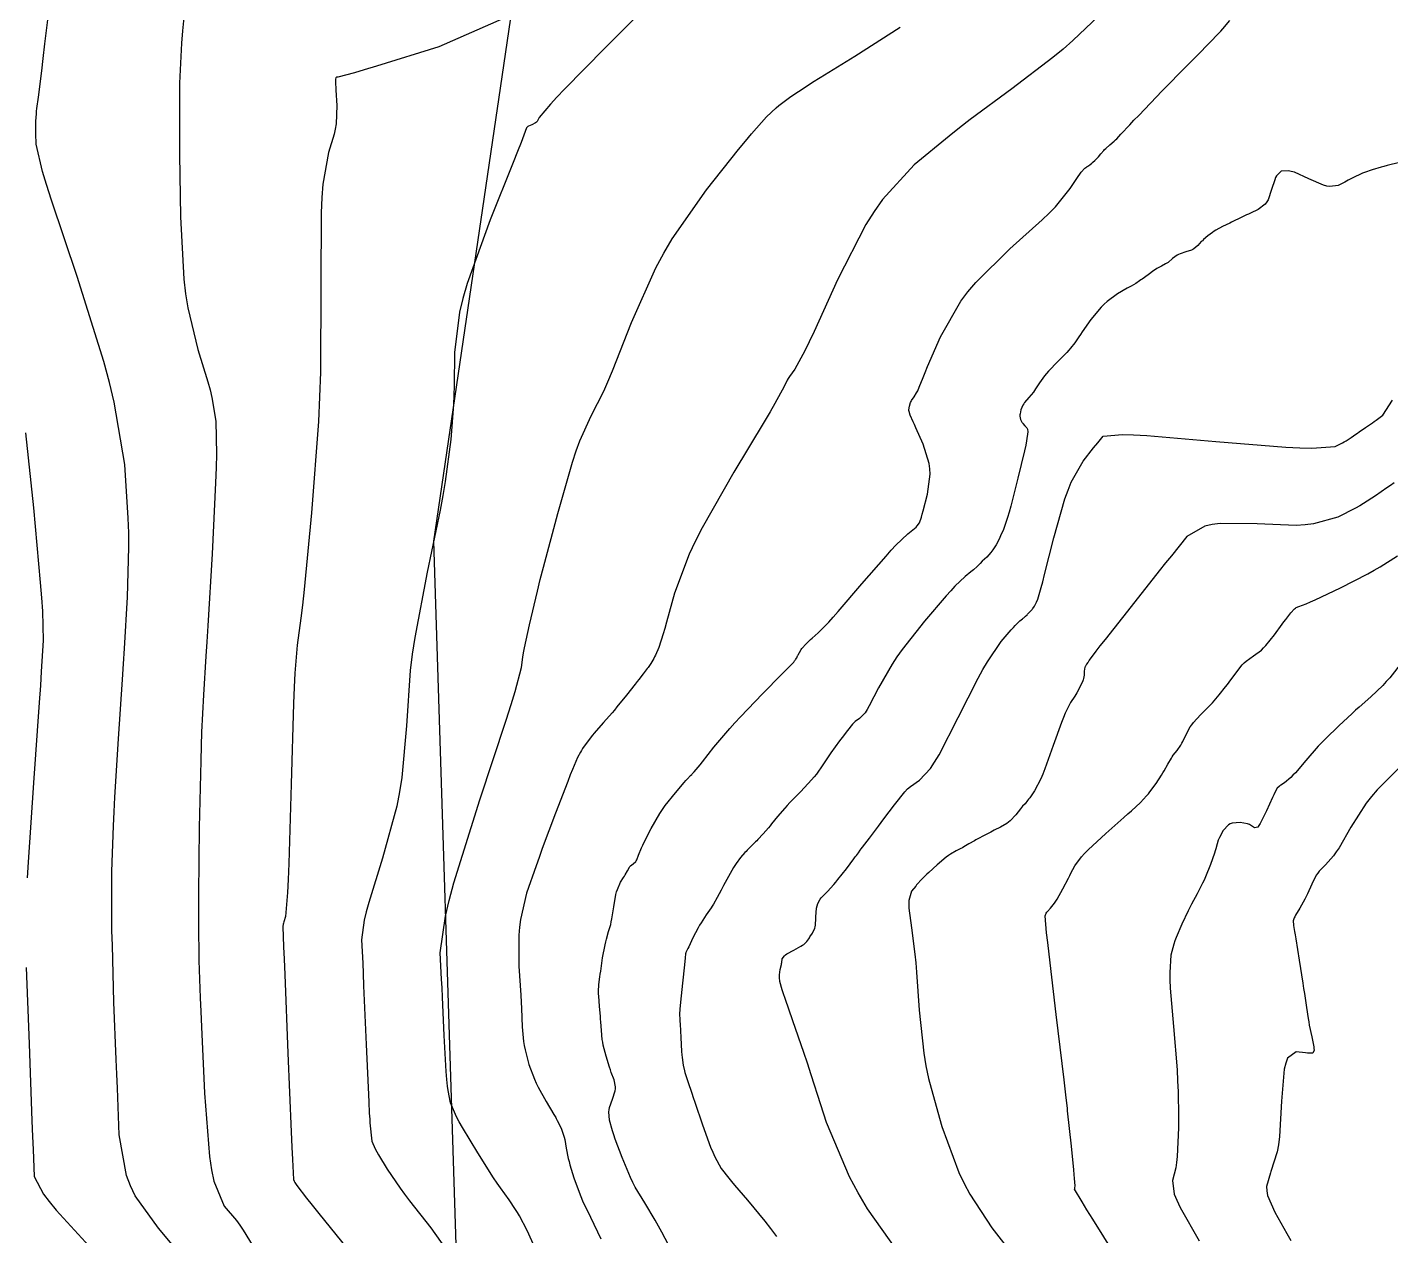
# Model space of a CAD drawing. Header units: metres. Extents: x 837117 to 838479, y 1189012 to 1191015.
# Drawn here: x 838181.6 to 838284.3, y 1190236.5 to 1190327.7 of the extents above; entities that cross this region are included whole.
import ezdxf

# ---------------------------------------------------------------- set-up
doc = ezdxf.new("R2010")
doc.units = ezdxf.units.M
doc.header["$LTSCALE"] = 0.3
for name, color, linetype in [('CORREDORVIA', 70, 'Continuous'), ('COTAS 10', 1, 'Continuous'), ('COTAS INT', 252, 'Continuous')]:
    doc.layers.add(name, color=color, linetype=linetype)

msp = doc.modelspace()

# ---------------------------------------------------------------- linework, layer by layer
at = {"layer": 'CORREDORVIA'}
msp.add_lwpolyline([(837910.68, 1191000.96), (838157.03, 1190996.19), (838237.17, 1190821.34), (838237, 1190602.88), (838240.03, 1190437.2), (838223.54, 1190366.27), (838212.2, 1190288.92), (838221.4, 1189997.88), (837954.54, 1189509.17), (837751.16, 1189231.38), (837593.19, 1189234.4), (837744.49, 1189686.61), (837750.28, 1189933.97), (837723.62, 1190051.52), (837726.09, 1190134.48), (837885.38, 1190229.43), (837983.18, 1190344.12), (837817.55, 1190502.19), (837798.03, 1190660.17), (837963.57, 1190795.98)], close=True, dxfattribs=at)
at = {"layer": 'COTAS 10'}
for points in [[(838228.13, 1190329.11), (838225.1, 1190326.09), (838222.07, 1190323.01), (838221.48, 1190322.4), (838221, 1190321.88), (838220.16, 1190320.88), (838220, 1190320.58), (838219.94, 1190320.52), (838219.88, 1190320.46), (838219.6, 1190320.32), (838219.35, 1190320.23), (838219.31, 1190320.2), (838219.27, 1190320.18), (838219.21, 1190320.1), (838218.79, 1190318.99), (838218.53, 1190318.31), (838218.2, 1190317.48), (838216.46, 1190313.15), (838214.73, 1190308.35), (838214.41, 1190307.22), (838214.15, 1190306.18), (838213.76, 1190303.15), (838213.74, 1190300.64), (838213.72, 1190299.93), (838213.69, 1190299.22), (838213.49, 1190296.58), (838213.06, 1190293.42), (838212.89, 1190292.38), (838212.68, 1190291.25), (838211.71, 1190286.58), (838210.78, 1190281.67), (838210.59, 1190280.4), (838210.44, 1190279.16), (838210.14, 1190275.01), (838209.81, 1190271.1), (838209.63, 1190270.02), (838209.42, 1190268.93), (838208.35, 1190265.01), (838207.32, 1190261.68), (838207.12, 1190260.97), (838206.97, 1190260.35), (838206.76, 1190258.86), (838206.85, 1190257.11), (838206.88, 1190256.32), (838206.92, 1190255.4), (838207.1, 1190250.98), (838207.3, 1190246.65), (838207.35, 1190245.79), (838207.38, 1190245.34), (838207.39, 1190245.07), (838207.54, 1190243.69), (838207.8, 1190243.1), (838207.92, 1190242.88), (838208.05, 1190242.64), (838208.7, 1190241.56), (838209.67, 1190240.14), (838210.01, 1190239.68), (838210.38, 1190239.19), (838211.99, 1190237.15), (838213.88, 1190234.47)], [(838248.1, 1190234.09), (838244.91, 1190238.59), (838244.2, 1190239.79), (838243.55, 1190240.98), (838241.82, 1190245.09), (838241.39, 1190246.41), (838240.66, 1190248.69), (838240.37, 1190249.55), (838240.11, 1190250.36), (838239.28, 1190252.76), (838238.69, 1190254.44), (838238.58, 1190254.78), (838238.48, 1190255.08), (838238.3, 1190255.71), (838238.27, 1190256.03), (838238.27, 1190256.13), (838238.28, 1190256.23), (838238.33, 1190256.62), (838238.41, 1190256.99), (838238.43, 1190257.08), (838238.44, 1190257.16), (838238.48, 1190257.42), (838238.64, 1190257.65), (838238.72, 1190257.72), (838238.83, 1190257.8), (838239.35, 1190258.09), (838239.89, 1190258.38), (838240.01, 1190258.45), (838240.1, 1190258.52), (838240.33, 1190258.73), (838240.48, 1190258.94), (838240.53, 1190259.01), (838240.57, 1190259.08), (838240.77, 1190259.37), (838240.93, 1190259.73), (838240.96, 1190259.85), (838240.99, 1190259.97), (838241.02, 1190260.5), (838241.03, 1190261.02), (838241.05, 1190261.14), (838241.06, 1190261.26), (838241.16, 1190261.61), (838241.34, 1190261.93), (838241.42, 1190262.02), (838241.5, 1190262.12), (838241.88, 1190262.51), (838242.36, 1190263.03), (838242.51, 1190263.2), (838242.67, 1190263.4), (838243.32, 1190264.22), (838243.87, 1190264.97), (838243.98, 1190265.11), (838244.07, 1190265.23), (838244.22, 1190265.43), (838244.36, 1190265.62), (838244.44, 1190265.73), (838244.54, 1190265.86), (838245.05, 1190266.54), (838245.73, 1190267.43), (838245.93, 1190267.7), (838246.14, 1190267.98), (838246.93, 1190269.05), (838247.73, 1190270.03), (838247.93, 1190270.24), (838248.14, 1190270.42), (838248.82, 1190270.89), (838249.66, 1190271.79), (838249.96, 1190272.26), (838250.3, 1190272.82), (838251.74, 1190275.63), (838253.24, 1190278.59), (838253.6, 1190279.25), (838253.94, 1190279.83), (838254.97, 1190281.35), (838255.73, 1190282.23), (838255.9, 1190282.41), (838256.04, 1190282.57), (838256.4, 1190282.91), (838256.6, 1190283.07), (838256.65, 1190283.11), (838256.69, 1190283.15), (838256.82, 1190283.26), (838256.93, 1190283.37), (838256.97, 1190283.41), (838257, 1190283.45), (838257.15, 1190283.59), (838257.31, 1190283.76), (838257.34, 1190283.81), (838257.38, 1190283.85), (838257.49, 1190284.03), (838257.59, 1190284.22), (838257.62, 1190284.28), (838257.65, 1190284.33), (838257.75, 1190284.56), (838258, 1190285.42), (838258.11, 1190285.87), (838258.26, 1190286.42), (838258.94, 1190289.18), (838259.79, 1190292.12), (838260.03, 1190292.78), (838260.27, 1190293.37), (838261.17, 1190294.96), (838261.95, 1190295.95), (838262.27, 1190296.35), (838262.66, 1190296.83), (838264.12, 1190296.96), (838264.95, 1190296.93), (838265.97, 1190296.88), (838271.17, 1190296.45), (838276.44, 1190296.02), (838277.5, 1190295.96), (838278.39, 1190295.93), (838280.15, 1190296.06), (838280.72, 1190296.35), (838280.85, 1190296.42), (838280.98, 1190296.5), (838281.36, 1190296.75), (838281.72, 1190297), (838281.84, 1190297.08), (838281.96, 1190297.16), (838282.44, 1190297.49), (838282.97, 1190297.84), (838283.11, 1190297.94), (838283.25, 1190298.05), (838283.76, 1190298.43), (838284.48, 1190299.56)]]:
    msp.add_lwpolyline(points, dxfattribs=at)
at = {"layer": 'COTAS INT'}
for points in [[(838193.65, 1190234.51), (838191.46, 1190237.12), (838189.69, 1190239.57), (838189.34, 1190240.32), (838189.05, 1190241.1), (838188.5, 1190244.16), (838188.36, 1190247.68), (838188.31, 1190248.74), (838188.27, 1190249.84), (838188.1, 1190254.16), (838187.98, 1190258.45), (838187.95, 1190259.54), (838187.94, 1190260.59), (838187.95, 1190264.01), (838188.06, 1190267.46), (838188.11, 1190268.52), (838188.17, 1190269.63), (838188.44, 1190274.01), (838188.75, 1190278.5), (838188.82, 1190279.68), (838188.9, 1190280.82), (838189.13, 1190284.71), (838189.23, 1190288.48), (838189.21, 1190289.56), (838189.18, 1190290.65), (838188.91, 1190294.71), (838188.12, 1190299.4), (838187.76, 1190300.9), (838187.34, 1190302.47), (838185.33, 1190308.87), (838183.39, 1190314.64), (838183.02, 1190315.81), (838182.72, 1190316.8), (838182.23, 1190318.87), (838182.22, 1190319.67), (838182.22, 1190319.87), (838182.22, 1190320.04), (838182.22, 1190320.59), (838182.25, 1190321.15), (838182.27, 1190321.34), (838182.29, 1190321.54), (838182.4, 1190322.4), (838182.65, 1190324.4), (838182.76, 1190325.33), (838182.9, 1190326.42), (838183.53, 1190331.68)], [(838193.36, 1190328.4), (838193.27, 1190327.41), (838193.19, 1190326.47), (838193.04, 1190323.46), (838193.03, 1190320.27), (838193.04, 1190319.21), (838193.05, 1190318.08), (838193.12, 1190313.38), (838193.37, 1190308.69), (838193.5, 1190307.57), (838193.66, 1190306.52), (838194.41, 1190303.38), (838195.18, 1190300.94), (838195.34, 1190300.34), (838195.47, 1190299.77), (838195.78, 1190297.98), (838195.82, 1190295.49), (838195.8, 1190294.48), (838195.76, 1190293.32), (838195.5, 1190287.98), (838195.18, 1190282.55), (838195.1, 1190281.33), (838195.03, 1190280.24), (838194.85, 1190277.33), (838194.71, 1190274.52), (838194.67, 1190273.5), (838194.64, 1190272.36), (838194.53, 1190267.33), (838194.46, 1190262.3), (838194.46, 1190261.16), (838194.46, 1190260.12), (838194.5, 1190257.3), (838194.61, 1190254.48), (838194.66, 1190253.45), (838194.7, 1190252.31), (838194.92, 1190247.3), (838195.31, 1190242.52), (838195.46, 1190241.52), (838195.63, 1190240.67), (838196.41, 1190238.79), (838197.33, 1190237.69), (838197.59, 1190237.34), (838197.85, 1190236.96), (838198.79, 1190235.4)], [(838217.52, 1190328.36), (838212.58, 1190326.19), (838207.88, 1190324.75), (838206.97, 1190324.47), (838206.23, 1190324.25), (838204.98, 1190323.92), (838204.87, 1190323.91), (838204.85, 1190323.89), (838204.83, 1190323.87), (838204.8, 1190323.76), (838204.81, 1190323.36), (838204.82, 1190323.17), (838204.83, 1190322.94), (838204.89, 1190321.78), (838204.84, 1190320.39), (838204.78, 1190320), (838204.7, 1190319.62), (838204.27, 1190318.22), (838203.84, 1190315.84), (838203.77, 1190314.83), (838203.72, 1190313.68), (838203.7, 1190308.22), (838203.66, 1190301.68), (838203.59, 1190299.82), (838203.51, 1190297.96), (838203, 1190291.07), (838202.43, 1190285.29), (838202.3, 1190284.11), (838202.19, 1190283.12), (838201.91, 1190281.07), (838201.73, 1190278.96), (838201.68, 1190277.92), (838201.63, 1190276.69), (838201.45, 1190270.61), (838201.28, 1190264.61), (838201.24, 1190263.42), (838201.19, 1190262.44), (838201.03, 1190260.61), (838200.9, 1190260.21), (838200.88, 1190260.12), (838200.86, 1190260.04), (838200.83, 1190259.86), (838200.89, 1190258.33), (838200.93, 1190257.41), (838200.98, 1190256.26), (838201.21, 1190250.32), (838201.46, 1190244.38), (838201.51, 1190243.24), (838201.55, 1190242.31), (838201.63, 1190240.79), (838201.68, 1190240.67), (838201.71, 1190240.62), (838201.74, 1190240.57), (838201.88, 1190240.34), (838202.62, 1190239.37), (838203.04, 1190238.85), (838203.54, 1190238.22), (838206.1, 1190235.06)], [(838262.8, 1190328.96), (838260.39, 1190326.67), (838259.65, 1190326.03), (838258.87, 1190325.39), (838255.79, 1190323.03), (838252.65, 1190320.71), (838251.84, 1190320.09), (838251.05, 1190319.47), (838248.42, 1190317.31), (838246.03, 1190314.7), (838245.4, 1190313.79), (838244.78, 1190312.81), (838242.64, 1190308.63), (838240.89, 1190304.74), (838240.51, 1190303.95), (838240.19, 1190303.28), (838239.42, 1190301.9), (838239.02, 1190301.35), (838238.93, 1190301.2), (838238.85, 1190301.06), (838238.62, 1190300.58), (838237.93, 1190299.31), (838237.56, 1190298.68), (838237.11, 1190297.92), (838234.82, 1190294.13), (838232.43, 1190289.93), (838231.91, 1190288.91), (838231.46, 1190287.95), (838230.36, 1190285), (838229.76, 1190282.82), (838229.62, 1190282.34), (838229.5, 1190281.93), (838229.17, 1190280.91), (838228.93, 1190280.33), (838228.86, 1190280.2), (838228.8, 1190280.07), (838228.58, 1190279.7), (838228.36, 1190279.4), (838228.3, 1190279.32), (838228.23, 1190279.23), (838228, 1190278.93), (838227.66, 1190278.5), (838227.54, 1190278.33), (838227.39, 1190278.15), (838226.74, 1190277.32), (838226.02, 1190276.42), (838225.83, 1190276.19), (838225.65, 1190275.97), (838225.01, 1190275.25), (838224.45, 1190274.62), (838224.31, 1190274.45), (838224.18, 1190274.29), (838223.77, 1190273.76), (838223.43, 1190273.28), (838223.35, 1190273.15), (838223.27, 1190273.02), (838223.04, 1190272.6), (838222.66, 1190271.71), (838222.5, 1190271.3), (838222.31, 1190270.81), (838221.39, 1190268.42), (838220.39, 1190265.75), (838220.15, 1190265.08), (838219.92, 1190264.44), (838219.21, 1190262.38), (838218.74, 1190260.4), (838218.67, 1190259.81), (838218.61, 1190259.21), (838218.62, 1190256.87), (838218.76, 1190254.68), (838218.79, 1190254.16), (838218.81, 1190253.69), (838218.88, 1190252.31), (838218.98, 1190251.2), (838219.03, 1190250.89), (838219.09, 1190250.58), (838219.38, 1190249.47), (838219.79, 1190248.36), (838219.92, 1190248.05), (838220.07, 1190247.75), (838220.69, 1190246.66), (838221.27, 1190245.69), (838221.4, 1190245.46), (838221.44, 1190245.39), (838221.52, 1190245.25), (838221.81, 1190244.66), (838221.99, 1190244.13), (838222.04, 1190243.97), (838222.08, 1190243.81), (838222.2, 1190243.15), (838222.35, 1190242.38), (838222.41, 1190242.14), (838222.47, 1190241.9), (838222.76, 1190240.92), (838223.16, 1190239.83), (838223.29, 1190239.52), (838223.43, 1190239.19), (838224.03, 1190237.96), (838224.8, 1190236.31)], [(838230.44, 1190234.85), (838229.41, 1190236.81), (838229.15, 1190237.28), (838228.91, 1190237.72), (838228.11, 1190239.02), (838227.4, 1190240.2), (838227.21, 1190240.56), (838227.03, 1190240.94), (838226.4, 1190242.44), (838225.88, 1190243.84), (838225.77, 1190244.16), (838225.68, 1190244.45), (838225.45, 1190245.26), (838225.4, 1190245.88), (838225.42, 1190246.05), (838225.45, 1190246.23), (838225.67, 1190246.86), (838225.88, 1190247.48), (838225.9, 1190247.63), (838225.91, 1190247.79), (838225.8, 1190248.3), (838225.58, 1190248.87), (838225.52, 1190249.06), (838225.45, 1190249.26), (838225.21, 1190250.08), (838224.99, 1190250.93), (838224.95, 1190251.15), (838224.91, 1190251.35), (838224.84, 1190252.02), (838224.8, 1190252.67), (838224.78, 1190252.87), (838224.77, 1190253.07), (838224.69, 1190253.86), (838224.64, 1190254.61), (838224.63, 1190254.79), (838224.63, 1190254.96), (838224.66, 1190255.49), (838224.73, 1190256.07), (838224.76, 1190256.27), (838224.79, 1190256.5), (838224.94, 1190257.5), (838225.12, 1190258.48), (838225.17, 1190258.71), (838225.22, 1190258.92), (838225.39, 1190259.48), (838225.55, 1190260.03), (838225.59, 1190260.22), (838225.63, 1190260.44), (838225.78, 1190261.36), (838225.94, 1190262.27), (838225.99, 1190262.48), (838226.05, 1190262.67), (838226.28, 1190263.2), (838226.52, 1190263.57), (838226.58, 1190263.67), (838226.63, 1190263.77), (838226.8, 1190264.07), (838226.96, 1190264.33), (838227, 1190264.39), (838227.05, 1190264.44), (838227.24, 1190264.59), (838227.43, 1190264.76), (838227.47, 1190264.83), (838227.52, 1190264.9), (838227.65, 1190265.24), (838227.87, 1190265.79), (838227.96, 1190266), (838228.07, 1190266.23), (838228.59, 1190267.26), (838229.24, 1190268.39), (838229.44, 1190268.69), (838229.64, 1190268.98), (838230.42, 1190269.95), (838231.09, 1190270.72), (838231.22, 1190270.87), (838231.34, 1190271), (838231.57, 1190271.25), (838231.67, 1190271.34), (838231.69, 1190271.37), (838231.72, 1190271.4), (838231.84, 1190271.52), (838232.14, 1190271.89), (838232.29, 1190272.07), (838232.46, 1190272.29), (838233.33, 1190273.38), (838234.52, 1190274.8), (838234.91, 1190275.23), (838235.32, 1190275.67), (838236.98, 1190277.41), (838238.45, 1190278.89), (838238.73, 1190279.18), (838238.96, 1190279.41), (838239.34, 1190279.81), (838239.38, 1190279.86), (838239.4, 1190279.89), (838239.44, 1190279.95), (838239.48, 1190280), (838239.5, 1190280.03), (838239.55, 1190280.09), (838239.58, 1190280.14), (838239.59, 1190280.15), (838239.6, 1190280.16), (838239.61, 1190280.21), (838239.64, 1190280.28), (838239.65, 1190280.31), (838239.67, 1190280.35), (838239.77, 1190280.53), (838239.91, 1190280.76), (838239.96, 1190280.83), (838240.01, 1190280.89), (838240.23, 1190281.14), (838240.52, 1190281.43), (838240.62, 1190281.52), (838240.73, 1190281.62), (838241.18, 1190282), (838241.99, 1190282.82), (838242.32, 1190283.19), (838242.7, 1190283.62), (838244.49, 1190285.71), (838246.3, 1190287.8), (838246.69, 1190288.24), (838247.05, 1190288.62), (838247.95, 1190289.48), (838248.46, 1190289.89), (838248.57, 1190289.99), (838248.65, 1190290.07), (838248.83, 1190290.3), (838248.97, 1190290.74), (838249.03, 1190290.95), (838249.1, 1190291.21), (838249.44, 1190292.47), (838249.63, 1190293.97), (838249.61, 1190294.38), (838249.56, 1190294.79), (838249.11, 1190296.25), (838248.56, 1190297.46), (838248.44, 1190297.71), (838248.34, 1190297.93), (838248.12, 1190298.43), (838248.04, 1190298.69), (838248.03, 1190298.77), (838248.03, 1190298.84), (838248.06, 1190299.11), (838248.15, 1190299.38), (838248.19, 1190299.45), (838248.23, 1190299.53), (838248.42, 1190299.81), (838248.6, 1190300.1), (838248.65, 1190300.18), (838248.69, 1190300.25), (838248.79, 1190300.53), (838249.09, 1190301.27), (838249.25, 1190301.65), (838249.44, 1190302.1), (838250.42, 1190304.34), (838251.94, 1190307.01), (838252.48, 1190307.73), (838253.07, 1190308.44), (838255.63, 1190310.96), (838258.08, 1190313.16), (838258.61, 1190313.67), (838259.08, 1190314.14), (838260.19, 1190315.52), (838260.78, 1190316.43), (838260.91, 1190316.61), (838261.01, 1190316.76), (838261.28, 1190317.05), (838261.43, 1190317.15), (838261.47, 1190317.18), (838261.52, 1190317.2), (838261.66, 1190317.31), (838261.81, 1190317.42), (838261.85, 1190317.46), (838261.9, 1190317.5), (838262.05, 1190317.64), (838262.22, 1190317.8), (838262.27, 1190317.86), (838262.31, 1190317.91), (838262.49, 1190318.14), (838262.71, 1190318.39), (838262.78, 1190318.46), (838262.86, 1190318.53), (838263.17, 1190318.8), (838263.51, 1190319.09), (838263.6, 1190319.18), (838263.69, 1190319.27), (838264.01, 1190319.61), (838264.68, 1190320.33), (838264.99, 1190320.66), (838265.36, 1190321.03), (838267.13, 1190322.87), (838268.97, 1190324.76), (838269.38, 1190325.18), (838269.75, 1190325.55), (838270.72, 1190326.53), (838271.37, 1190327.2), (838271.54, 1190327.38), (838271.7, 1190327.56), (838272.23, 1190328.19)], [(838220.06, 1190235.15), (838219.25, 1190236.95), (838218.68, 1190238.04), (838218.53, 1190238.3), (838218.38, 1190238.53), (838217.88, 1190239.25), (838217.23, 1190240.15), (838216.98, 1190240.51), (838216.71, 1190240.92), (838215.52, 1190242.79), (838214.37, 1190244.7), (838214.13, 1190245.14), (838213.92, 1190245.52), (838213.46, 1190246.58), (838213.3, 1190247.51), (838213.24, 1190247.82), (838213.19, 1190248.34), (838213.14, 1190248.93), (838212.99, 1190251.65), (838212.87, 1190254.55), (838212.83, 1190255.24), (838212.8, 1190255.9), (838212.69, 1190257.87), (838213.08, 1190260.65), (838213.37, 1190261.82), (838213.73, 1190263.16), (838215.68, 1190269.41), (838217.66, 1190275.42), (838218.03, 1190276.61), (838218.34, 1190277.59), (838218.83, 1190279.41), (838218.93, 1190280.18), (838218.98, 1190280.51), (838219.05, 1190280.88), (838219.42, 1190282.62), (838220.02, 1190285.16), (838220.24, 1190286.03), (838220.48, 1190286.97), (838221.55, 1190291), (838222.67, 1190294.88), (838222.95, 1190295.73), (838223.22, 1190296.48), (838224.08, 1190298.38), (838225.02, 1190300.23), (838225.33, 1190300.95), (838225.67, 1190301.76), (838227.11, 1190305.42), (838228.95, 1190309.54), (838229.54, 1190310.64), (838230.17, 1190311.71), (838232.76, 1190315.42), (838235.17, 1190318.45), (838235.7, 1190319.09), (838236.16, 1190319.64), (838237.3, 1190320.92), (838238.02, 1190321.6), (838238.22, 1190321.77), (838238.42, 1190321.93), (838239.12, 1190322.46), (838240.28, 1190323.22), (838240.77, 1190323.53), (838241.33, 1190323.88), (838243.96, 1190325.5), (838247.38, 1190327.69)], [(838285.02, 1190317.47), (838284.07, 1190317.24), (838283.84, 1190317.18), (838283.62, 1190317.12), (838282.94, 1190316.92), (838282.37, 1190316.72), (838282.22, 1190316.67), (838282.08, 1190316.61), (838281.6, 1190316.38), (838281.14, 1190316.14), (838281.01, 1190316.07), (838280.88, 1190316), (838280.39, 1190315.74), (838279.76, 1190315.66), (838279.53, 1190315.7), (838279.27, 1190315.77), (838278.17, 1190316.25), (838277.09, 1190316.74), (838276.85, 1190316.81), (838276.64, 1190316.86), (838276.09, 1190316.82), (838275.75, 1190316.48), (838275.67, 1190316.34), (838275.6, 1190316.18), (838275.37, 1190315.43), (838275.1, 1190314.67), (838275, 1190314.5), (838274.88, 1190314.34), (838274.35, 1190313.94), (838273.77, 1190313.67), (838273.62, 1190313.59), (838273.47, 1190313.52), (838272.97, 1190313.28), (838272.49, 1190313.05), (838272.35, 1190312.98), (838272.21, 1190312.91), (838271.67, 1190312.64), (838271.17, 1190312.37), (838271.04, 1190312.29), (838270.92, 1190312.21), (838270.55, 1190311.94), (838270.23, 1190311.66), (838270.15, 1190311.58), (838270.07, 1190311.51), (838269.8, 1190311.23), (838269.51, 1190310.98), (838269.42, 1190310.93), (838269.32, 1190310.88), (838268.9, 1190310.75), (838268.47, 1190310.6), (838268.36, 1190310.55), (838268.25, 1190310.49), (838267.89, 1190310.23), (838267.56, 1190309.95), (838267.47, 1190309.89), (838267.38, 1190309.83), (838267.07, 1190309.66), (838266.72, 1190309.48), (838266.62, 1190309.42), (838266.5, 1190309.34), (838266.06, 1190309.02), (838265.62, 1190308.69), (838265.52, 1190308.62), (838265.42, 1190308.55), (838265.13, 1190308.36), (838264.77, 1190308.16), (838264.63, 1190308.08), (838264.47, 1190307.99), (838263.76, 1190307.58), (838262.96, 1190306.99), (838262.74, 1190306.79), (838262.52, 1190306.57), (838261.75, 1190305.63), (838261.09, 1190304.72), (838260.95, 1190304.51), (838260.83, 1190304.33), (838260.53, 1190303.88), (838260.21, 1190303.47), (838260.09, 1190303.32), (838259.94, 1190303.16), (838259.25, 1190302.47), (838258.55, 1190301.75), (838258.39, 1190301.57), (838258.25, 1190301.4), (838257.87, 1190300.87), (838257.58, 1190300.41), (838257.5, 1190300.29), (838257.41, 1190300.17), (838257.06, 1190299.76), (838256.75, 1190299.38), (838256.68, 1190299.28), (838256.62, 1190299.18), (838256.47, 1190298.83), (838256.41, 1190298.52), (838256.4, 1190298.44), (838256.4, 1190298.36), (838256.45, 1190298.11), (838256.55, 1190297.89), (838256.58, 1190297.84), (838256.62, 1190297.79), (838256.77, 1190297.63), (838256.91, 1190297.47), (838256.93, 1190297.42), (838256.96, 1190297.37), (838257, 1190297.17), (838256.9, 1190296.5), (838256.83, 1190296.16), (838256.73, 1190295.74), (838256.24, 1190293.68), (838255.7, 1190291.56), (838255.58, 1190291.11), (838255.47, 1190290.72), (838255.16, 1190289.81), (838254.94, 1190289.32), (838254.88, 1190289.19), (838254.82, 1190289.07), (838254.6, 1190288.66), (838254.36, 1190288.28), (838254.29, 1190288.18), (838254.21, 1190288.08), (838253.89, 1190287.73), (838253.56, 1190287.41), (838253.4, 1190287.25), (838253.16, 1190287.01), (838252.89, 1190286.77), (838252.8, 1190286.69), (838252.7, 1190286.6), (838252.26, 1190286.26), (838251.5, 1190285.52), (838251.19, 1190285.19), (838250.83, 1190284.79), (838249.2, 1190282.9), (838247.51, 1190280.75), (838247.11, 1190280.19), (838246.76, 1190279.65), (838245.74, 1190277.87), (838245.03, 1190276.5), (838244.87, 1190276.22), (838244.72, 1190275.99), (838244.31, 1190275.55), (838243.97, 1190275.32), (838243.88, 1190275.23), (838243.77, 1190275.13), (838243.39, 1190274.65), (838243, 1190274.13), (838242.9, 1190273.99), (838242.8, 1190273.86), (838242.47, 1190273.42), (838242.14, 1190272.97), (838242.04, 1190272.82), (838241.94, 1190272.67), (838241.55, 1190272.07), (838241.05, 1190271.36), (838240.88, 1190271.15), (838240.69, 1190270.93), (838239.88, 1190270.06), (838239.06, 1190269.21), (838238.86, 1190269), (838238.68, 1190268.79), (838238.13, 1190268.15), (838237.68, 1190267.6), (838237.56, 1190267.45), (838237.44, 1190267.32), (838237.03, 1190266.85), (838236.65, 1190266.44), (838236.55, 1190266.34), (838236.45, 1190266.24), (838236.14, 1190265.92), (838235.83, 1190265.62), (838235.75, 1190265.53), (838235.66, 1190265.44), (838235.34, 1190265.08), (838235, 1190264.63), (838234.9, 1190264.48), (838234.8, 1190264.32), (838234.42, 1190263.65), (838234.06, 1190262.95), (838233.96, 1190262.77), (838233.87, 1190262.6), (838233.58, 1190262.06), (838233.29, 1190261.55), (838233.2, 1190261.41), (838233.11, 1190261.27), (838232.74, 1190260.74), (838232.36, 1190260.15), (838232.25, 1190259.97), (838232.14, 1190259.77), (838231.75, 1190259.01), (838231.43, 1190258.34), (838231.36, 1190258.21), (838231.31, 1190258.11), (838231.22, 1190257.91), (838231.21, 1190257.87), (838231.2, 1190257.86), (838231.2, 1190257.85), (838231.19, 1190257.82), (838231.16, 1190257.47), (838231.13, 1190257.25), (838231.1, 1190256.98), (838230.95, 1190255.59), (838230.81, 1190254.17), (838230.78, 1190253.89), (838230.76, 1190253.66), (838230.73, 1190253.23), (838230.76, 1190252.89), (838230.76, 1190252.72), (838230.78, 1190252.51), (838230.83, 1190251.5), (838230.89, 1190250.43), (838230.91, 1190250.19), (838230.93, 1190249.98), (838231, 1190249.42), (838231.1, 1190248.99), (838231.14, 1190248.86), (838231.18, 1190248.72), (838231.36, 1190248.17), (838231.66, 1190247.31), (838231.77, 1190246.98), (838231.9, 1190246.61), (838232.47, 1190244.92), (838233.08, 1190243.23), (838233.24, 1190242.85), (838233.39, 1190242.51), (838233.87, 1190241.63), (838234.45, 1190240.88), (838234.65, 1190240.63), (838234.88, 1190240.36), (838235.86, 1190239.22), (838237.16, 1190237.64), (838237.59, 1190237.1), (838238.04, 1190236.5)], [(838181.43, 1190297.1), (838182.04, 1190291.43), (838182.54, 1190285.81), (838182.63, 1190284.64), (838182.7, 1190283.64), (838182.77, 1190281.43), (838182.62, 1190279.1), (838182.55, 1190278.03), (838182.46, 1190276.77), (838182.04, 1190270.7), (838181.63, 1190264.73), (838181.55, 1190263.54)], [(838284.6, 1190293.32), (838284.32, 1190293.13), (838284.05, 1190292.95), (838283.2, 1190292.34), (838282.3, 1190291.76), (838282.01, 1190291.59), (838281.69, 1190291.42), (838280.35, 1190290.73), (838278.53, 1190290.22), (838277.9, 1190290.15), (838277.21, 1190290.11), (838274.29, 1190290.22), (838271.49, 1190290.26), (838270.88, 1190290.18), (838270.34, 1190290.06), (838268.99, 1190289.27), (838267.81, 1190287.82), (838267.38, 1190287.28), (838266.9, 1190286.68), (838264.77, 1190284.01), (838262.81, 1190281.52), (838262.43, 1190281.04), (838262.13, 1190280.64), (838261.62, 1190279.96), (838261.56, 1190279.84), (838261.54, 1190279.81), (838261.52, 1190279.77), (838261.42, 1190279.64), (838261.33, 1190279.5), (838261.31, 1190279.46), (838261.3, 1190279.42), (838261.26, 1190279.27), (838261.24, 1190279.11), (838261.24, 1190279.06), (838261.24, 1190279.01), (838261.24, 1190278.82), (838261.2, 1190278.56), (838261.17, 1190278.47), (838261.13, 1190278.38), (838260.94, 1190277.97), (838260.69, 1190277.5), (838260.61, 1190277.37), (838260.53, 1190277.24), (838260.21, 1190276.76), (838259.8, 1190275.96), (838259.67, 1190275.64), (838259.52, 1190275.26), (838258.9, 1190273.52), (838258.27, 1190271.75), (838258.11, 1190271.36), (838257.96, 1190271.01), (838257.49, 1190270.1), (838257.13, 1190269.57), (838257.04, 1190269.46), (838256.97, 1190269.36), (838256.78, 1190269.13), (838256.59, 1190268.93), (838256.52, 1190268.84), (838256.44, 1190268.74), (838256.08, 1190268.3), (838255.65, 1190267.84), (838255.53, 1190267.73), (838255.41, 1190267.63), (838254.94, 1190267.35), (838254.46, 1190267.12), (838254.33, 1190267.06), (838254.19, 1190266.99), (838253.69, 1190266.74), (838253.21, 1190266.48), (838253.08, 1190266.41), (838252.96, 1190266.34), (838252.55, 1190266.1), (838252.16, 1190265.87), (838252.06, 1190265.81), (838251.95, 1190265.75), (838251.58, 1190265.58), (838251.15, 1190265.31), (838251, 1190265.21), (838250.84, 1190265.09), (838250.16, 1190264.52), (838249.52, 1190263.95), (838249.38, 1190263.81), (838249.25, 1190263.7), (838248.93, 1190263.37), (838248.69, 1190263.1), (838248.61, 1190263.01), (838248.54, 1190262.91), (838248.23, 1190262.52), (838248.03, 1190261.84), (838248.02, 1190261.56), (838248.02, 1190261.24), (838248.21, 1190259.77), (838248.48, 1190257.78), (838248.55, 1190257.13), (838248.61, 1190256.43), (838248.79, 1190253.57), (838249.14, 1190250.31), (838249.31, 1190249.37), (838249.51, 1190248.4), (838249.95, 1190246.78), (838250.5, 1190244.78), (838251.8, 1190241.33), (838252.2, 1190240.48), (838252.62, 1190239.68), (838254.27, 1190237.15), (838255.95, 1190234.99)], [(838264.25, 1190234), (838261.89, 1190237.79), (838261.44, 1190238.51), (838261.08, 1190239.1), (838260.52, 1190240.05), (838260.53, 1190240.11), (838260.54, 1190240.14), (838260.54, 1190240.17), (838260.55, 1190240.31), (838260.51, 1190240.87), (838260.48, 1190241.16), (838260.45, 1190241.52), (838260.28, 1190243.3), (838259.99, 1190245.97), (838259.97, 1190246.15), (838259.85, 1190247.18), (838259.72, 1190248.31), (838259.13, 1190253.24), (838258.59, 1190257.78), (838258.49, 1190258.67), (838258.41, 1190259.39), (838258.3, 1190260.66), (838258.38, 1190260.88), (838258.42, 1190260.94), (838258.47, 1190261.01), (838258.7, 1190261.25), (838259.01, 1190261.63), (838259.11, 1190261.77), (838259.21, 1190261.94), (838259.63, 1190262.71), (838260.05, 1190263.51), (838260.15, 1190263.71), (838260.24, 1190263.89), (838260.53, 1190264.45), (838261.04, 1190265.12), (838261.27, 1190265.36), (838261.55, 1190265.64), (838262.87, 1190266.87), (838264.23, 1190268.09), (838264.53, 1190268.36), (838264.8, 1190268.6), (838265.48, 1190269.23), (838265.95, 1190269.72), (838266.08, 1190269.87), (838266.2, 1190270.03), (838266.66, 1190270.66), (838267.07, 1190271.29), (838267.17, 1190271.46), (838267.26, 1190271.61), (838267.55, 1190272.11), (838267.81, 1190272.55), (838267.88, 1190272.67), (838267.96, 1190272.78), (838268.24, 1190273.15), (838268.53, 1190273.55), (838268.6, 1190273.68), (838268.67, 1190273.81), (838268.92, 1190274.34), (838269.24, 1190274.92), (838269.35, 1190275.08), (838269.47, 1190275.24), (838270.02, 1190275.83), (838270.61, 1190276.42), (838270.76, 1190276.58), (838270.91, 1190276.74), (838271.42, 1190277.33), (838271.9, 1190277.93), (838272.04, 1190278.11), (838272.17, 1190278.29), (838272.66, 1190278.96), (838273.16, 1190279.59), (838273.3, 1190279.74), (838273.45, 1190279.87), (838274.01, 1190280.27), (838274.6, 1190280.71), (838274.77, 1190280.88), (838274.94, 1190281.06), (838275.58, 1190281.85), (838276.16, 1190282.66), (838276.3, 1190282.85), (838276.43, 1190283.02), (838276.82, 1190283.51), (838277.1, 1190283.82), (838277.17, 1190283.88), (838277.23, 1190283.93), (838277.41, 1190283.99), (838277.98, 1190284.2), (838278.29, 1190284.34), (838278.66, 1190284.51), (838280.56, 1190285.41), (838282.63, 1190286.46), (838283.11, 1190286.73), (838283.56, 1190286.98), (838284.86, 1190287.81)], [(838285.24, 1190279.84), (838284.27, 1190278.63), (838284.01, 1190278.33), (838283.75, 1190278.05), (838282.86, 1190277.19), (838281.96, 1190276.4), (838281.7, 1190276.17), (838281.44, 1190275.93), (838280.43, 1190275.01), (838279.42, 1190274.03), (838279.15, 1190273.75), (838278.88, 1190273.47), (838277.95, 1190272.39), (838277.16, 1190271.46), (838276.97, 1190271.27), (838276.81, 1190271.1), (838276.35, 1190270.71), (838276.06, 1190270.52), (838275.99, 1190270.47), (838275.94, 1190270.43), (838275.79, 1190270.29), (838275.61, 1190269.96), (838275.53, 1190269.79), (838275.44, 1190269.59), (838274.98, 1190268.58), (838274.51, 1190267.64), (838274.41, 1190267.48), (838274.32, 1190267.36), (838274.07, 1190267.31), (838273.79, 1190267.51), (838273.69, 1190267.56), (838273.56, 1190267.6), (838272.99, 1190267.71), (838272.39, 1190267.67), (838272.25, 1190267.61), (838272.11, 1190267.54), (838271.72, 1190267.1), (838271.44, 1190266.59), (838271.39, 1190266.48), (838271.34, 1190266.38), (838271.26, 1190266.09), (838271.17, 1190265.72), (838271.12, 1190265.57), (838271.06, 1190265.39), (838270.77, 1190264.55), (838270.39, 1190263.61), (838270.28, 1190263.36), (838270.17, 1190263.13), (838269.76, 1190262.34), (838269.33, 1190261.54), (838269.21, 1190261.29), (838269.08, 1190261.04), (838268.61, 1190260.05), (838268.18, 1190259.05), (838268.08, 1190258.79), (838268, 1190258.54), (838267.76, 1190257.7), (838267.69, 1190256.4), (838267.7, 1190255.85), (838267.73, 1190255.23), (838267.97, 1190252.32), (838268.24, 1190249.06), (838268.28, 1190248.22), (838268.32, 1190247.41), (838268.34, 1190245.54), (838268.35, 1190244.69), (838268.26, 1190242.53), (838268.21, 1190242.07), (838268.16, 1190241.67), (838267.91, 1190240.72), (838268.03, 1190239.68), (838268.22, 1190239.22), (838268.47, 1190238.69), (838269.92, 1190236.16)], [(838285.16, 1190272.01), (838283.33, 1190270.18), (838282.9, 1190269.68), (838282.5, 1190269.17), (838281.33, 1190267.35), (838280.45, 1190265.81), (838280.24, 1190265.49), (838280.04, 1190265.2), (838279.44, 1190264.52), (838278.96, 1190264.05), (838278.85, 1190263.89), (838278.74, 1190263.73), (838278.4, 1190263.05), (838278.08, 1190262.32), (838277.98, 1190262.12), (838277.88, 1190261.93), (838277.5, 1190261.26), (838277.18, 1190260.71), (838277.11, 1190260.6), (838277.07, 1190260.51), (838276.99, 1190260.3), (838277, 1190260.22), (838277, 1190260.2), (838277, 1190260.18), (838277.01, 1190260.12), (838277.01, 1190260.06), (838277.02, 1190260.04), (838277.02, 1190260.02), (838277.03, 1190259.95), (838277.1, 1190259.5), (838277.14, 1190259.24), (838277.19, 1190258.93), (838277.44, 1190257.34), (838277.72, 1190255.59), (838277.78, 1190255.19), (838277.84, 1190254.82), (838277.99, 1190253.77), (838278.12, 1190252.92), (838278.17, 1190252.68), (838278.21, 1190252.44), (838278.41, 1190251.54), (838278.55, 1190250.8), (838278.56, 1190250.66), (838278.57, 1190250.53), (838278.48, 1190250.32), (838278.19, 1190250.31), (838278.07, 1190250.31), (838277.92, 1190250.33), (838277.23, 1190250.42), (838276.56, 1190249.93), (838276.43, 1190249.57), (838276.31, 1190249.12), (838276.11, 1190246.69), (838275.96, 1190244.02), (838275.88, 1190243.41), (838275.78, 1190242.87), (838275.3, 1190241.39), (838275.28, 1190241.3), (838274.99, 1190240.26), (838275, 1190239.93), (838275.06, 1190239.59), (838275.6, 1190238.32), (838276.52, 1190236.72), (838276.81, 1190236.18)], [(838181.49, 1190256.78), (838181.7, 1190251.02), (838181.92, 1190245.21), (838181.97, 1190244.03), (838182.01, 1190243.04), (838182.09, 1190241.02), (838182.79, 1190239.68), (838183.21, 1190239.12), (838183.75, 1190238.47), (838186.51, 1190235.45)]]:
    msp.add_lwpolyline(points, dxfattribs=at)

doc.saveas('drawing.dxf')
